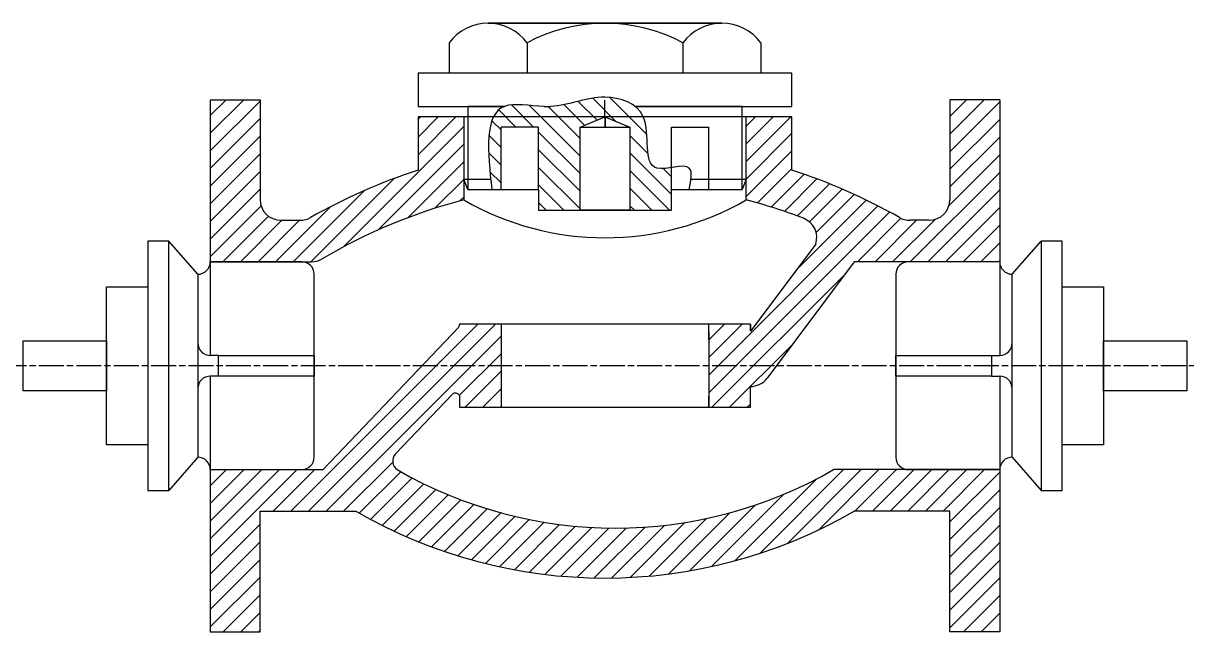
# Model space of a CAD drawing. Header units: inches. Extents: x 696 to 2954, y -780 to -114.
# Drawn here: x 2224.2 to 2504.2, y -264.2 to -117.8 of the extents above; entities that cross this region are included whole.
import ezdxf

# ---------------------------------------------------------------- set-up
doc = ezdxf.new("R2010")
doc.units = ezdxf.units.IN
doc.header["$MEASUREMENT"] = 0
doc.linetypes.add('AM_ISO08W050', pattern=[18, 12, -1.5, 3, -1.5])
doc.linetypes.add('AM_ISO08W050x2', pattern=[9, 6, -0.75, 1.5, -0.75])

msp = doc.modelspace()

# ---------------------------------------------------------------- hatches: boundary and pattern name
h = msp.add_hatch()
h.set_pattern_fill('ANSI31', color=256, scale=24)
h.set_pattern_definition([(45, (1573.497, 0), (-2.12132, 2.12132), [])])
h.paths.add_polyline_path([(2281.23151, -136.2416), (2269.23151, -136.2416), (2269.23151, -175.2416), (2293.58396, -175.2416, 0.134084556), (2296.12524, -174.54763, -0.069266042), (2330.23151, -160.33445), (2330.23151, -140.34157), (2319.23151, -140.34157), (2319.23151, -153.1611, 0.049217742), (2293.36466, -164.59421, -0.129348201), (2290.90401, -165.2416), (2286.23151, -165.2416, -0.414213562), (2281.23151, -160.2416), (2281.23151, -155.2416)])
h.paths.add_polyline_path([(2459.23151, -136.2416), (2447.23151, -136.2416), (2447.23151, -155.2416), (2447.23151, -160.2416, -0.414213562), (2442.23151, -165.2416), (2437.55902, -165.2416, -0.129348201), (2435.09837, -164.59421, 0.049217742), (2409.23151, -153.1611), (2409.23151, -140.34157), (2398.23151, -140.34157), (2398.23151, -160.33445, -0.026929918), (2411.96626, -164.73986, -0.400286993), (2414.93685, -170.96782), (2399.23151, -191.90827), (2399.23151, -190.2416), (2389.23151, -190.2416), (2389.23151, -193.95747), (2389.23151, -200.2416), (2405.48151, -200.2416), (2424.23151, -175.2416), (2459.23151, -175.2416)])
h.paths.add_polyline_path([(2405.48151, -200.2416), (2389.23151, -200.2416), (2389.23151, -210.2416), (2399.23151, -210.2416), (2399.23151, -205.2416, 0.236067977), (2403.23151, -203.2416)])
h.paths.add_polyline_path([(2339.23151, -190.2416), (2329.23151, -190.2416), (2329.23151, -190.34185, -0.192586796), (2328.95564, -191.03152), (2320.18383, -200.2416), (2339.23151, -200.2416)])
h.paths.add_polyline_path([(2339.23151, -200.2416), (2320.18383, -200.2416), (2296.3735, -225.2416), (2269.23151, -225.2416), (2269.23151, -264.2416), (2281.23151, -264.2416), (2281.23151, -235.2416), (2304.23151, -235.2416, 0.131652498), (2364.23151, -251.31855), (2364.23151, -239.27917, -0.125601047), (2314.23151, -225.2416, -0.465978236), (2313.80707, -221.43672), (2327.50739, -207.05187, -0.677026785), (2329.23151, -207.74154), (2329.23151, -210.2416), (2339.23151, -210.2416)])
h.paths.add_polyline_path([(2424.23151, -235.2416), (2447.23151, -235.2416), (2447.23151, -264.2416), (2459.23151, -264.2416), (2459.23151, -225.2416), (2424.23151, -225.2416), (2419.23151, -225.2416, -0.137713441), (2364.23151, -239.27917), (2364.23151, -251.31855, 0.131652498)])
h = msp.add_hatch()
h.set_pattern_fill('ANSI31', color=256, scale=24, angle=90)
h.set_pattern_definition([(135, (1028.3593, 369.7463), (-2.1213203, -2.1213203), [])])
edge = h.paths.add_edge_path()
edge.add_line((2358.23151, -142.84157), (2364.23151, -140.34157))
edge.add_line((2364.23151, -140.34157), (2364.23151, -135.63746))
edge.add_spline(control_points=[(2364.23151, -135.63746), (2359.58895, -135.59539), (2355.77551, -137.66264), (2351.10626, -137.84157)], knot_values=[36.050060755, 36.050060755, 36.050060755, 36.050060755, 49.359091374, 49.359091374, 49.359091374, 49.359091374], degree=3, periodic=0)
edge.add_line((2351.10626, -137.84157), (2349.58389, -137.84157))
edge.add_spline(control_points=[(2349.58389, -137.84157), (2346.10338, -137.72865), (2342.40394, -136.96387), (2340.04336, -137.84157)], knot_values=[50.782397329, 50.782397329, 50.782397329, 50.782397329, 60.421992191, 60.421992191, 60.421992191, 60.421992191], degree=3, periodic=0)
edge.add_spline(control_points=[(2340.04336, -137.84157), (2338.8464, -138.28661), (2337.99368, -139.15395), (2337.40204, -140.34157)], knot_values=[60.421992191, 60.421992191, 60.421992191, 60.421992191, 65.309857264, 65.309857264, 65.309857264, 65.309857264], degree=3, periodic=0)
edge.add_spline(control_points=[(2337.40204, -140.34157), (2335.76983, -143.61794), (2336.12465, -149.33191), (2336.72049, -155.34157)], knot_values=[65.309857264, 65.309857264, 65.309857264, 65.309857264, 78.794364739, 78.794364739, 78.794364739, 78.794364739], degree=3, periodic=0)
edge.add_spline(control_points=[(2336.72049, -155.34157), (2336.80274, -156.17114), (2336.88959, -157.00635), (2336.97643, -157.84157)], knot_values=[78.794364739, 78.794364739, 78.794364739, 78.794364739, 80.655777284, 80.655777284, 80.655777284, 80.655777284], degree=3, periodic=0)
edge.add_line((2336.97643, -157.84157), (2339.23151, -157.84157))
edge.add_line((2339.23151, -157.84157), (2339.23151, -142.84157))
edge.add_line((2339.23151, -142.84157), (2348.23151, -142.84157))
edge.add_line((2348.23151, -142.84157), (2348.23151, -157.84157))
edge.add_line((2348.23151, -157.84157), (2348.23151, -162.84157))
edge.add_line((2348.23151, -162.84157), (2358.23151, -162.84157))
edge.add_line((2358.23151, -162.84157), (2358.23151, -142.84157))
h.paths.add_polyline_path([(2364.23153, -142.84157), (2364.23153, -140.34157), (2370.23151, -142.84157), (2370.23151, -162.84157), (2380.23151, -162.84157), (2380.23151, -157.84157), (2380.23151, -152.56099), (2380.15755, -152.5724), (2380.0836, -152.58377), (2380.00966, -152.59508), (2379.93576, -152.6063), (2379.86191, -152.61742), (2379.78813, -152.62843), (2379.71443, -152.6393), (2379.64083, -152.65003), (2379.56735, -152.66058), (2379.494, -152.67096), (2379.4208, -152.68113), (2379.34776, -152.69109), (2379.2749, -152.7008), (2379.20224, -152.71027), (2379.12979, -152.71947), (2379.05757, -152.72838), (2378.9856, -152.73698), (2378.91388, -152.74527), (2378.84245, -152.75322), (2378.7713, -152.76081), (2378.70047, -152.76803), (2378.62996, -152.77486), (2378.55979, -152.78128), (2378.48998, -152.78728), (2378.42054, -152.79284), (2378.35149, -152.79795), (2378.28285, -152.80257), (2378.21463, -152.80671), (2378.14685, -152.81033), (2378.07952, -152.81343), (2378.01266, -152.81599), (2377.94629, -152.81799), (2377.88043, -152.8194), (2377.81508, -152.82023), (2377.75026, -152.82044), (2377.686, -152.82002), (2377.6223, -152.81896), (2377.55919, -152.81723), (2377.49667, -152.81483), (2377.43477, -152.81172), (2377.3735, -152.8079), (2377.31288, -152.80335), (2377.25292, -152.79805), (2377.19365, -152.79199), (2377.13506, -152.78514), (2377.07719, -152.7775), (2377.02005, -152.76903), (2376.96365, -152.75973), (2376.90802, -152.74958), (2376.85316, -152.73857), (2376.79909, -152.72666), (2376.74583, -152.71386), (2376.69339, -152.70013), (2376.64177, -152.68549), (2376.59097, -152.66994), (2376.54097, -152.65349), (2376.49178, -152.63613), (2376.44338, -152.61789), (2376.39577, -152.59877), (2376.34894, -152.57877), (2376.30288, -152.5579), (2376.25759, -152.53617), (2376.21305, -152.51358), (2376.16927, -152.49014), (2376.12624, -152.46586), (2376.08394, -152.44074), (2376.04238, -152.41479), (2376.00154, -152.38802), (2375.96142, -152.36044), (2375.92201, -152.33205), (2375.8833, -152.30285), (2375.8453, -152.27286), (2375.80798, -152.24208), (2375.77135, -152.21052), (2375.73539, -152.17818), (2375.7001, -152.14508), (2375.66548, -152.11121), (2375.63151, -152.07659), (2375.5982, -152.04122), (2375.56552, -152.00511), (2375.53348, -151.96826), (2375.50207, -151.93069), (2375.47128, -151.8924), (2375.4411, -151.85339), (2375.41153, -151.81367), (2375.38257, -151.77325), (2375.3542, -151.73214), (2375.32641, -151.69034), (2375.29921, -151.64786), (2375.27258, -151.60471), (2375.24651, -151.56089), (2375.22101, -151.51641), (2375.19605, -151.47127), (2375.17165, -151.42549), (2375.14778, -151.37907), (2375.12444, -151.33202), (2375.10163, -151.28434), (2375.07934, -151.23603), (2375.05756, -151.18712), (2375.03629, -151.1376), (2375.01551, -151.08748), (2374.99522, -151.03677), (2374.97542, -150.98547), (2374.95609, -150.93359), (2374.93723, -150.88114), (2374.91884, -150.82812), (2374.9009, -150.77454), (2374.88342, -150.72041), (2374.86637, -150.66574), (2374.84976, -150.61053), (2374.83358, -150.55478), (2374.81782, -150.49851), (2374.80248, -150.44172), (2374.78754, -150.38442), (2374.77301, -150.32662), (2374.75887, -150.26831), (2374.74511, -150.20952), (2374.73174, -150.15024), (2374.71874, -150.09048), (2374.70611, -150.03025), (2374.69384, -149.96955), (2374.68192, -149.9084), (2374.67034, -149.8468), (2374.65911, -149.78475), (2374.64821, -149.72227), (2374.63763, -149.65935), (2374.62737, -149.59601), (2374.61742, -149.53225), (2374.60778, -149.46809), (2374.59844, -149.40351), (2374.58938, -149.33855), (2374.58061, -149.27319), (2374.57212, -149.20744), (2374.5639, -149.14132), (2374.55594, -149.07484), (2374.54824, -149.00798), (2374.54079, -148.94077), (2374.53358, -148.87321), (2374.5266, -148.80531), (2374.51986, -148.73707), (2374.51333, -148.66851), (2374.50702, -148.59962), (2374.50092, -148.53041), (2374.49502, -148.46089), (2374.48932, -148.39108), (2374.4838, -148.32096), (2374.47847, -148.25056), (2374.4733, -148.17987), (2374.46831, -148.10891), (2374.46347, -148.03768), (2374.45879, -147.96619), (2374.45425, -147.89444), (2374.44986, -147.82245), (2374.44559, -147.75021), (2374.44145, -147.67774), (2374.43743, -147.60504), (2374.43352, -147.53212), (2374.42972, -147.45898), (2374.42601, -147.38563), (2374.4224, -147.31209), (2374.41886, -147.23835), (2374.41541, -147.16442), (2374.41203, -147.09031), (2374.40871, -147.01603), (2374.40544, -146.94158), (2374.40223, -146.86696), (2374.39906, -146.7922), (2374.39592, -146.71728), (2374.39282, -146.64223), (2374.38974, -146.56704), (2374.38667, -146.49173), (2374.38361, -146.4163), (2374.38055, -146.34075), (2374.37748, -146.26509), (2374.37441, -146.18934), (2374.37131, -146.11349), (2374.36819, -146.03756), (2374.36504, -145.96154), (2374.36184, -145.88546), (2374.3586, -145.8093), (2374.3553, -145.73309), (2374.35195, -145.65683), (2374.34853, -145.58051), (2374.34503, -145.50416), (2374.34145, -145.42778), (2374.33778, -145.35137), (2374.33402, -145.27494), (2374.33016, -145.1985), (2374.32619, -145.12206), (2374.3221, -145.04562), (2374.31789, -144.96918), (2374.31355, -144.89276), (2374.30907, -144.81636), (2374.30445, -144.73999), (2374.29968, -144.66365), (2374.29475, -144.58736), (2374.28966, -144.51111), (2374.2844, -144.43492), (2374.27896, -144.35879), (2374.27334, -144.28273), (2374.26752, -144.20675), (2374.26151, -144.13085), (2374.25529, -144.05504), (2374.24886, -143.97932), (2374.24221, -143.9037), (2374.23533, -143.8282), (2374.22822, -143.75281), (2374.22087, -143.67754), (2374.21328, -143.60241), (2374.20543, -143.52741), (2374.19732, -143.45255), (2374.18894, -143.37784), (2374.18029, -143.30329), (2374.17136, -143.22891), (2374.16214, -143.15469), (2374.15262, -143.08065), (2374.14281, -143.00679), (2374.13268, -142.93313), (2374.12224, -142.85966), (2374.11148, -142.78639), (2374.10038, -142.71334), (2374.08896, -142.6405), (2374.07718, -142.56789), (2374.06506, -142.4955), (2374.05258, -142.42336), (2374.03974, -142.35146), (2374.02653, -142.27981), (2374.01294, -142.20842), (2373.99896, -142.13729), (2373.98459, -142.06644), (2373.96983, -141.99586), (2373.95466, -141.92557), (2373.93908, -141.85557), (2373.92308, -141.78586), (2373.90665, -141.71647), (2373.88979, -141.64738), (2373.87249, -141.57861), (2373.85475, -141.51017), (2373.83655, -141.44206), (2373.81789, -141.37429), (2373.79876, -141.30687), (2373.77916, -141.2398), (2373.75908, -141.17308), (2373.73851, -141.10674), (2373.71745, -141.04076), (2373.69588, -140.97517), (2373.67381, -140.90996), (2373.65122, -140.84514), (2373.62811, -140.78072), (2373.60447, -140.71671), (2373.58029, -140.65312), (2373.55557, -140.58994), (2373.5303, -140.52719), (2373.50448, -140.46487), (2373.47809, -140.403), (2373.45113, -140.34157), (2373.44583, -140.32971), (2373.44052, -140.31787), (2373.43518, -140.30605), (2373.42983, -140.29424), (2373.42445, -140.28245), (2373.41904, -140.27068), (2373.41362, -140.25893), (2373.40818, -140.24719), (2373.40271, -140.23547), (2373.39723, -140.22377), (2373.39172, -140.21208), (2373.38619, -140.20041), (2373.38064, -140.18876), (2373.37506, -140.17712), (2373.36947, -140.16551), (2373.36386, -140.1539), (2373.35822, -140.14232), (2373.35256, -140.13075), (2373.34688, -140.1192), (2373.34118, -140.10767), (2373.33546, -140.09615), (2373.32972, -140.08465), (2373.32396, -140.07317), (2373.31818, -140.0617), (2373.31237, -140.05025), (2373.30655, -140.03882), (2373.3007, -140.0274), (2373.29483, -140.016), (2373.28894, -140.00462), (2373.28303, -139.99326), (2373.2771, -139.98191), (2373.27115, -139.97058), (2373.26518, -139.95926), (2373.25919, -139.94796), (2373.25318, -139.93668), (2373.24714, -139.92542), (2373.24109, -139.91417), (2373.23502, -139.90294), (2373.22892, -139.89173), (2373.2228, -139.88053), (2373.21667, -139.86935), (2373.21051, -139.85818), (2373.20434, -139.84704), (2373.19814, -139.83591), (2373.19192, -139.82479), (2373.18568, -139.81369), (2373.17942, -139.80261), (2373.17315, -139.79155), (2373.16685, -139.7805), (2373.16053, -139.76947), (2373.15419, -139.75846), (2373.14783, -139.74746), (2373.14145, -139.73648), (2373.13505, -139.72552), (2373.12863, -139.71457), (2373.12219, -139.70364), (2373.11573, -139.69273), (2373.10925, -139.68183), (2373.10275, -139.67095), (2373.09623, -139.66009), (2373.08969, -139.64924), (2373.08313, -139.63841), (2373.07655, -139.62759), (2373.06996, -139.6168), (2373.06334, -139.60602), (2373.0567, -139.59525), (2373.05004, -139.5845), (2373.04336, -139.57377), (2373.03667, -139.56306), (2373.02995, -139.55236), (2373.02321, -139.54168), (2373.01646, -139.53101), (2373.00968, -139.52036), (2373.00289, -139.50973), (2372.99607, -139.49911), (2372.98924, -139.48852), (2372.98239, -139.47793), (2372.97551, -139.46737), (2372.96862, -139.45682), (2372.96171, -139.44628), (2372.95478, -139.43577), (2372.94783, -139.42526), (2372.94086, -139.41478), (2372.93387, -139.40431), (2372.92687, -139.39386), (2372.91984, -139.38343), (2372.91279, -139.37301), (2372.90573, -139.36261), (2372.89865, -139.35222), (2372.89154, -139.34185), (2372.88442, -139.3315), (2372.87728, -139.32116), (2372.87012, -139.31084), (2372.86294, -139.30054), (2372.85575, -139.29025), (2372.84853, -139.27998), (2372.8413, -139.26972), (2372.83404, -139.25948), (2372.82677, -139.24926), (2372.81948, -139.23905), (2372.81217, -139.22886), (2372.80484, -139.21869), (2372.7975, -139.20853), (2372.79013, -139.19839), (2372.78275, -139.18827), (2372.77535, -139.17816), (2372.76793, -139.16807), (2372.76049, -139.15799), (2372.75303, -139.14793), (2372.74555, -139.13789), (2372.73806, -139.12786), (2372.73055, -139.11785), (2372.72301, -139.10785), (2372.71547, -139.09788), (2372.7079, -139.08791), (2372.70031, -139.07797), (2372.69271, -139.06804), (2372.68509, -139.05812), (2372.67745, -139.04822), (2372.66979, -139.03834), (2372.66211, -139.02848), (2372.65442, -139.01863), (2372.64671, -139.00879), (2372.63898, -138.99898), (2372.63123, -138.98918), (2372.62346, -138.97939), (2372.61568, -138.96962), (2372.60788, -138.95987), (2372.60006, -138.95013), (2372.59222, -138.94041), (2372.58437, -138.93071), (2372.57649, -138.92102), (2372.5686, -138.91134), (2372.56069, -138.90169), (2372.55277, -138.89205), (2372.54483, -138.88242), (2372.53686, -138.87281), (2372.52889, -138.86322), (2372.52089, -138.85365), (2372.51288, -138.84409), (2372.50485, -138.83454), (2372.4968, -138.82501), (2372.48873, -138.8155), (2372.48065, -138.806), (2372.47255, -138.79652), (2372.46443, -138.78706), (2372.4563, -138.77761), (2372.44814, -138.76818), (2372.43998, -138.75876), (2372.43179, -138.74936), (2372.42359, -138.73997), (2372.41537, -138.7306), (2372.40713, -138.72125), (2372.39887, -138.71191), (2372.3906, -138.70259), (2372.38231, -138.69329), (2372.37401, -138.684), (2372.36568, -138.67472), (2372.35734, -138.66546), (2372.34899, -138.65622), (2372.34062, -138.647), (2372.33223, -138.63779), (2372.32382, -138.62859), (2372.31539, -138.61941), (2372.30695, -138.61025), (2372.2985, -138.6011), (2372.29002, -138.59197), (2372.28153, -138.58285), (2372.27303, -138.57375), (2372.2645, -138.56467), (2372.25596, -138.5556), (2372.24741, -138.54655), (2372.23883, -138.53751), (2372.23025, -138.52849), (2372.22164, -138.51948), (2372.21302, -138.51049), (2372.20438, -138.50152), (2372.19572, -138.49256), (2372.18705, -138.48362), (2372.17837, -138.47469), (2372.16966, -138.46578), (2372.16094, -138.45689), (2372.15221, -138.44801), (2372.14346, -138.43914), (2372.13469, -138.43029), (2372.1259, -138.42146), (2372.1171, -138.41264), (2372.10829, -138.40384), (2372.09945, -138.39505), (2372.09061, -138.38628), (2372.08174, -138.37753), (2372.07286, -138.36879), (2372.06397, -138.36007), (2372.05506, -138.35136), (2372.04613, -138.34266), (2372.03718, -138.33399), (2372.02823, -138.32533), (2372.01925, -138.31668), (2372.01026, -138.30805), (2372.00125, -138.29943), (2371.99223, -138.29084), (2371.9832, -138.28225), (2371.97414, -138.27368), (2371.96508, -138.26513), (2371.95599, -138.25659), (2371.94689, -138.24807), (2371.93778, -138.23957), (2371.92865, -138.23107), (2371.9195, -138.2226), (2371.91034, -138.21414), (2371.90117, -138.20569), (2371.89197, -138.19727), (2371.88277, -138.18885), (2371.87355, -138.18045), (2371.86431, -138.17207), (2371.85506, -138.1637), (2371.84579, -138.15535), (2371.83651, -138.14702), (2371.82721, -138.13869), (2371.8179, -138.13039), (2371.80857, -138.1221), (2371.79923, -138.11382), (2371.78987, -138.10556), (2371.7805, -138.09732), (2371.77111, -138.08909), (2371.76171, -138.08088), (2371.75229, -138.07268), (2371.74286, -138.0645), (2371.73341, -138.05633), (2371.72395, -138.04818), (2371.71448, -138.04004), (2371.70498, -138.03192), (2371.69548, -138.02381), (2371.68596, -138.01572), (2371.67642, -138.00764), (2371.66688, -137.99958), (2371.65731, -137.99154), (2371.64773, -137.98351), (2371.63814, -137.97549), (2371.62854, -137.96749), (2371.61891, -137.95951), (2371.60928, -137.95154), (2371.59963, -137.94359), (2371.58996, -137.93565), (2371.58029, -137.92772), (2371.57059, -137.91982), (2371.56089, -137.91192), (2371.55116, -137.90404), (2371.54143, -137.89618), (2371.53168, -137.88833), (2371.52192, -137.8805), (2371.51214, -137.87268), (2371.50235, -137.86488), (2371.49254, -137.85709), (2371.48272, -137.84932), (2371.47289, -137.84157), (2371.45, -137.82362), (2371.42705, -137.80575), (2371.40402, -137.78796), (2371.38091, -137.77026), (2371.35773, -137.75263), (2371.33448, -137.73509), (2371.31116, -137.71762), (2371.28776, -137.70024), (2371.26429, -137.68294), (2371.24075, -137.66572), (2371.21714, -137.64858), (2371.19346, -137.63152), (2371.16971, -137.61454), (2371.14588, -137.59764), (2371.12199, -137.58082), (2371.09803, -137.56408), (2371.074, -137.54742), (2371.0499, -137.53084), (2371.02573, -137.51434), (2371.0015, -137.49792), (2370.9772, -137.48157), (2370.95283, -137.46531), (2370.92839, -137.44913), (2370.90389, -137.43303), (2370.87932, -137.417), (2370.85469, -137.40106), (2370.82999, -137.38519), (2370.80523, -137.3694), (2370.7804, -137.35369), (2370.75551, -137.33806), (2370.73055, -137.32251), (2370.70554, -137.30704), (2370.68046, -137.29164), (2370.65531, -137.27633), (2370.63011, -137.26109), (2370.60484, -137.24593), (2370.57951, -137.23085), (2370.55412, -137.21584), (2370.52867, -137.20091), (2370.50316, -137.18607), (2370.47759, -137.17129), (2370.45196, -137.1566), (2370.42628, -137.14198), (2370.40053, -137.12744), (2370.37472, -137.11298), (2370.34886, -137.0986), (2370.32294, -137.08429), (2370.29696, -137.07006), (2370.27093, -137.0559), (2370.24484, -137.04183), (2370.21869, -137.02783), (2370.19249, -137.0139), (2370.16623, -137.00005), (2370.13992, -136.98628), (2370.11356, -136.97259), (2370.08714, -136.95897), (2370.06066, -136.94543), (2370.03413, -136.93196), (2370.00755, -136.91857), (2369.98092, -136.90525), (2369.95424, -136.89201), (2369.9275, -136.87885), (2369.90071, -136.86576), (2369.87387, -136.85275), (2369.84698, -136.83981), (2369.82004, -136.82695), (2369.79305, -136.81416), (2369.76601, -136.80145), (2369.73892, -136.78881), (2369.71179, -136.77625), (2369.6846, -136.76376), (2369.65737, -136.75135), (2369.63009, -136.73901), (2369.60276, -136.72674), (2369.57538, -136.71455), (2369.54796, -136.70244), (2369.52049, -136.6904), (2369.49298, -136.67843), (2369.46542, -136.66654), (2369.43782, -136.65472), (2369.41017, -136.64297), (2369.38248, -136.6313), (2369.35474, -136.6197), (2369.32696, -136.60818), (2369.29914, -136.59672), (2369.27127, -136.58535), (2369.24337, -136.57404), (2369.21542, -136.56281), (2369.18743, -136.55165), (2369.15939, -136.54056), (2369.13132, -136.52955), (2369.10321, -136.51861), (2369.07506, -136.50774), (2369.04686, -136.49695), (2369.01863, -136.48623), (2368.99036, -136.47558), (2368.96205, -136.465), (2368.9337, -136.45449), (2368.90532, -136.44406), (2368.8769, -136.4337), (2368.84844, -136.42341), (2368.81994, -136.41319), (2368.79141, -136.40304), (2368.76284, -136.39297), (2368.73424, -136.38296), (2368.7056, -136.37303), (2368.67693, -136.36317), (2368.64822, -136.35338), (2368.61948, -136.34367), (2368.59071, -136.33402), (2368.5619, -136.32444), (2368.53306, -136.31494), (2368.50419, -136.3055), (2368.47528, -136.29614), (2368.44635, -136.28684), (2368.41738, -136.27762), (2368.38838, -136.26847), (2368.35935, -136.25939), (2368.33029, -136.25037), (2368.3012, -136.24143), (2368.27209, -136.23256), (2368.24294, -136.22376), (2368.21376, -136.21503), (2368.18456, -136.20636), (2368.15533, -136.19777), (2368.12607, -136.18925), (2368.09678, -136.18079), (2368.06747, -136.17241), (2368.03813, -136.16409), (2368.00877, -136.15585), (2367.97938, -136.14767), (2367.94996, -136.13956), (2367.92052, -136.13152), (2367.89106, -136.12355), (2367.86157, -136.11565), (2367.83206, -136.10781), (2367.80252, -136.10005), (2367.77296, -136.09235), (2367.74338, -136.08472), (2367.71378, -136.07716), (2367.68416, -136.06967), (2367.65451, -136.06225), (2367.62484, -136.05489), (2367.59516, -136.0476), (2367.56545, -136.04038), (2367.53572, -136.03323), (2367.50598, -136.02614), (2367.47621, -136.01912), (2367.44643, -136.01217), (2367.41662, -136.00529), (2367.3868, -135.99847), (2367.35696, -135.99172), (2367.32711, -135.98504), (2367.29724, -135.97843), (2367.26735, -135.97188), (2367.23744, -135.96539), (2367.20752, -135.95898), (2367.17759, -135.95263), (2367.14764, -135.94635), (2367.11767, -135.94013), (2367.08769, -135.93398), (2367.0577, -135.92789), (2367.0277, -135.92188), (2366.99768, -135.91592), (2366.96765, -135.91004), (2366.9376, -135.90422), (2366.90755, -135.89846), (2366.87748, -135.89277), (2366.8474, -135.88715), (2366.81731, -135.88159), (2366.78722, -135.87609), (2366.75711, -135.87066), (2366.72699, -135.8653), (2366.69686, -135.86), (2366.66672, -135.85477), (2366.63658, -135.8496), (2366.60643, -135.84449), (2366.57627, -135.83945), (2366.5461, -135.83448), (2366.51593, -135.82957), (2366.48574, -135.82472), (2366.45556, -135.81994), (2366.42537, -135.81522), (2366.39517, -135.81057), (2366.36496, -135.80598), (2366.33476, -135.80145), (2366.30454, -135.79699), (2366.27433, -135.79259), (2366.24411, -135.78825), (2366.21389, -135.78398), (2366.18366, -135.77977), (2366.15344, -135.77562), (2366.12321, -135.77154), (2366.09298, -135.76752), (2366.06274, -135.76356), (2366.03251, -135.75967), (2366.00228, -135.75584), (2365.97205, -135.75207), (2365.94181, -135.74836), (2365.91158, -135.74472), (2365.88135, -135.74114), (2365.85112, -135.73762), (2365.82089, -135.73416), (2365.79067, -135.73077), (2365.76045, -135.72744), (2365.73023, -135.72417), (2365.70001, -135.72096), (2365.6698, -135.71781), (2365.63959, -135.71472), (2365.60939, -135.7117), (2365.57919, -135.70874), (2365.54899, -135.70584), (2365.51881, -135.703), (2365.48863, -135.70022), (2365.45845, -135.6975), (2365.42828, -135.69484), (2365.39812, -135.69225), (2365.36797, -135.68971), (2365.33782, -135.68724), (2365.30768, -135.68482), (2365.27756, -135.68247), (2365.24744, -135.68018), (2365.21733, -135.67794), (2365.18723, -135.67577), (2365.15714, -135.67366), (2365.12706, -135.67161), (2365.09699, -135.66961), (2365.06693, -135.66768), (2365.03689, -135.66581), (2365.00685, -135.664), (2364.97683, -135.66224), (2364.94683, -135.66055), (2364.91683, -135.65891), (2364.88685, -135.65734), (2364.85689, -135.65582), (2364.82693, -135.65436), (2364.797, -135.65296), (2364.76708, -135.65162), (2364.73717, -135.65034), (2364.70728, -135.64912), (2364.6774, -135.64796), (2364.64755, -135.64685), (2364.61771, -135.6458), (2364.58788, -135.64482), (2364.55808, -135.64388), (2364.52829, -135.64301), (2364.49852, -135.6422), (2364.46878, -135.64144), (2364.43905, -135.64074), (2364.40934, -135.6401), (2364.37965, -135.63952), (2364.34998, -135.63899), (2364.32033, -135.63852), (2364.2907, -135.63811), (2364.2611, -135.63776), (2364.23151, -135.63746), (2364.23151, -142.84157)])

# ---------------------------------------------------------------- linework, layer by layer
for p, q in [((2392.37734, -117.84157), (2336.08571, -117.84157)), ((2336.08571, -117.84157), (2345.46763, -117.84157)), ((2345.46763, -117.84157), (2364.23153, -117.84157)), ((2364.23153, -117.84157), (2382.9954, -117.84157)), ((2382.9954, -117.84157), (2392.37734, -117.84157)), ((2326.70378, -122.5157), (2326.70378, -129.84157)), ((2345.46763, -122.5157), (2345.46763, -129.84157)), ((2382.9954, -122.5157), (2382.9954, -129.84157)), ((2401.75928, -122.5157), (2401.75928, -129.84157)), ((2401.75928, -122.5157), (2401.75928, -129.84157)), ((2401.75928, -129.84157), (2326.70378, -129.84157)), ((2269.23151, -136.2416), (2269.23151, -197.7416)), ((2269.23151, -136.2416), (2281.23151, -136.2416)), ((2281.23151, -136.2416), (2281.23151, -155.2416)), ((2364.23151, -140.34157), (2364.23151, -136.34157)), ((2459.23151, -136.2416), (2447.23151, -136.2416)), ((2447.23151, -136.2416), (2447.23151, -155.2416)), ((2459.23151, -136.2416), (2459.23151, -197.7416)), ((2358.23151, -142.84157), (2364.23151, -140.34157)), ((2364.23151, -140.34157), (2364.23151, -142.84157)), ((2364.23151, -140.34157), (2370.23151, -142.84157)), ((2364.23153, -140.34157), (2364.23153, -142.84157)), ((2339.23151, -157.84157), (2339.23151, -142.84157)), ((2348.23151, -142.84157), (2339.23151, -142.84157)), ((2348.23151, -157.84157), (2348.23151, -142.84157)), ((2380.23151, -157.84157), (2380.23151, -142.84157)), ((2380.23151, -142.84157), (2389.23151, -142.84157)), ((2389.23151, -157.84157), (2389.23151, -142.84157)), ((2281.23151, -155.2416), (2281.23151, -160.2416)), ((2331.23151, -157.84157), (2330.23151, -155.34157)), ((2398.23151, -155.34157), (2397.23151, -157.84157)), ((2447.23151, -155.2416), (2447.23151, -160.2416)), ((2348.23151, -157.84157), (2348.23151, -162.84157)), ((2447.23151, -160.2416), (2447.23151, -160.2416)), ((2286.23151, -165.2416), (2290.90401, -165.2416)), ((2442.23151, -165.2416), (2437.55902, -165.2416)), ((2266.23151, -178.2416), (2259.23151, -170.2416)), ((2462.23151, -178.2416), (2469.23151, -170.2416)), ((2414.93685, -170.96782), (2399.23151, -191.90827)), ((2269.23151, -175.2416), (2293.58396, -175.2416)), ((2424.23151, -175.2416), (2403.23151, -203.2416)), ((2459.23151, -175.2416), (2424.23151, -175.2416)), ((2266.23151, -178.2416), (2266.23151, -194.7416)), ((2329.23151, -190.2416), (2329.23151, -190.34185)), ((2389.23151, -190.2416), (2339.23151, -190.2416)), ((2339.23151, -190.2416), (2339.23151, -210.2416)), ((2389.23151, -193.95747), (2389.23151, -190.2416)), ((2399.23151, -190.2416), (2399.23151, -191.90827)), ((2328.95564, -191.03152), (2296.3735, -225.2416)), ((2389.23151, -192.07082), (2389.23151, -210.2416)), ((2266.23151, -194.7416), (2266.23151, -205.7416)), ((2462.23151, -205.7416), (2462.23151, -194.7416)), ((2271.23151, -197.7416), (2269.23151, -197.7416)), ((2269.23151, -202.7416), (2269.23151, -264.2416)), ((2457.23151, -202.7416), (2459.23151, -202.7416)), ((2459.23151, -202.7416), (2459.23151, -264.2416)), ((2462.23151, -222.2416), (2462.23151, -205.7416)), ((2389.23151, -210.2416), (2389.23151, -207.54128)), ((2266.23151, -222.2416), (2259.23151, -230.2416)), ((2462.23151, -222.2416), (2469.23151, -230.2416)), ((2269.23151, -225.2416), (2296.3735, -225.2416)), ((2424.23151, -225.2416), (2419.23151, -225.2416)), ((2459.23151, -225.2416), (2424.23151, -225.2416)), ((2281.23151, -264.2416), (2281.23151, -235.2416)), ((2281.23151, -235.2416), (2304.23151, -235.2416)), ((2447.23151, -235.2416), (2424.23151, -235.2416)), ((2447.23151, -264.2416), (2447.23151, -235.2416)), ((2269.23151, -264.2416), (2281.23151, -264.2416)), ((2459.23151, -264.2416), (2447.23151, -264.2416))]:
    msp.add_line(p, q)
at = {"linetype": 'AM_ISO08W050'}
msp.add_xline((2859.36932, 2747.32123), (0, 1), dxfattribs=at)
at = {"linetype": 'AM_ISO08W050x2'}
msp.add_xline((695.73444, -200.2416), (-1, 0), dxfattribs=at)
for points in [[(2371.47289, -137.84157), (2409.23153, -137.84157), (2409.23153, -129.84157), (2319.23153, -129.84157), (2319.23153, -137.84157), (2340.04336, -137.84157)], [(2340.04336, -137.84157), (2331.23151, -137.84157), (2331.23151, -157.84157), (2348.23151, -157.84157)], [(2349.58389, -137.84157), (2351.10626, -137.84157)], [(2380.23151, -157.84157), (2397.23151, -157.84157), (2397.23151, -137.84157), (2371.47289, -137.84157)], [(2409.23151, -153.1611), (2409.23151, -140.34157), (2319.23151, -140.34157), (2319.23151, -153.1611)], [(2398.23151, -160.33445), (2398.23151, -140.34157), (2330.23151, -140.34157), (2330.23151, -160.33445)], [(2337.40204, -140.34157), (2330.23151, -140.34157), (2330.23151, -155.34157)], [(2364.23153, -140.34157), (2364.23151, -140.34157)], [(2398.23151, -155.34157), (2398.23151, -140.34157), (2373.45113, -140.34157)], [(2330.23151, -155.34157), (2336.72049, -155.34157)], [(2384.94384, -155.34157), (2398.23151, -155.34157)], [(2348.23151, -157.84157), (2348.23151, -162.84157), (2380.23151, -162.84157), (2380.23151, -157.84157)], [(2399.23151, -191.90827), (2399.23151, -190.2416), (2329.23151, -190.2416), (2329.23151, -190.34185)], [(2339.23151, -209.78701), (2339.23151, -210.2416), (2389.23151, -210.2416), (2389.23151, -207.54128)]]:
    msp.add_lwpolyline(points)
for points in [[(2370.23151, -162.84157), (2358.23151, -162.84157), (2358.23151, -142.84157), (2370.23151, -142.84157)], [(2254.23151, -170.2416), (2254.23151, -230.2416), (2259.23151, -230.2416), (2259.23151, -170.2416)], [(2474.23151, -230.2416), (2474.23151, -170.2416), (2469.23151, -170.2416), (2469.23151, -230.2416)], [(2254.23151, -181.2416), (2254.23151, -219.2416), (2244.23151, -219.2416), (2244.23151, -181.2416)], [(2474.23151, -219.2416), (2474.23151, -181.2416), (2484.23151, -181.2416), (2484.23151, -219.2416)], [(2244.23151, -194.2416), (2244.23151, -206.2416), (2224.23151, -206.2416), (2224.23151, -194.2416)], [(2484.23151, -206.2416), (2484.23151, -194.2416), (2504.23151, -194.2416), (2504.23151, -206.2416)], [(2294.23151, -197.7416), (2294.23151, -202.7416), (2271.23151, -202.7416), (2271.23151, -197.7416)], [(2434.23151, -202.7416), (2434.23151, -197.7416), (2457.23151, -197.7416), (2457.23151, -202.7416)]]:
    msp.add_lwpolyline(points, close=True)
for points in [[(2269.23151, -225.2416), (2291.23151, -225.2416, 0.414213562), (2294.23151, -222.2416), (2294.23151, -178.2416, 0.414213562), (2291.23151, -175.2416), (2269.23151, -175.2416)], [(2459.23151, -175.2416), (2437.23151, -175.2416, 0.414213562), (2434.23151, -178.2416), (2434.23151, -222.2416, 0.414213562), (2437.23151, -225.2416), (2459.23151, -225.2416)], [(2457.23151, -197.7416), (2459.23151, -197.7416, 0.414213562), (2462.23151, -194.7416), (2462.23151, -178.2416)], [(2271.23151, -202.7416), (2269.23151, -202.7416, 0.414213562), (2266.23151, -205.7416), (2266.23151, -222.2416)], [(2313.80707, -221.43672), (2327.50739, -207.05187, -0.677026785), (2329.23151, -207.74154), (2329.23151, -210.2416), (2399.23151, -210.2416), (2399.23151, -205.2416)]]:
    msp.add_lwpolyline(points, format="xyb")
for centre, radius, start, end in [((2336.08571, -129.59433), 11.75277, 37.0344286, 142.9655714), ((2364.23151, -157.84157), 40, 62.0242971, 117.9757029), ((2392.37734, -129.59437), 11.7528, 37.0345139, 142.9654861), ((2364.23151, -289.94926), 144, 108.2099569, 119.4807376), ((2364.23151, -289.94926), 144, 60.5192624, 71.7900431), ((2286.23151, -160.2416), 5, 180, 270), ((2364.23151, -289.94926), 134, 104.6984243, 120.5477171), ((2364.23151, -101.44472), 68, 240, 300), ((2364.23151, -289.94926), 134, 69.1311846, 75.3015757), ((2442.23151, -160.2416), 5, 270, 0), ((2290.90401, -160.2416), 5, 270, 299.4807376), ((2410.18512, -169.41185), 5, 341.8688506, 69.1311846), ((2437.55902, -160.2416), 5, 240.5192624, 270), ((2266.23151, -175.2416), 3, 270, 0), ((2293.58396, -170.2416), 5, 270, 300.5477171), ((2462.23151, -175.2416), 3, 180, 270), ((2328.23151, -190.34185), 1, 316.3962103, 0), ((2269.23151, -194.7416), 3, 180, 270), ((2399.23151, -200.2416), 5, 270, 323.1301024), ((2459.23151, -205.7416), 3, 0, 90), ((2266.23151, -225.2416), 3, 0, 90), ((2315.61738, -223.16089), 2.5, 136.3962103, 236.334189), ((2462.23151, -225.2416), 3, 90, 180), ((2366.73151, -134.30893), 105, 240, 300), ((2364.23151, -131.31855), 120, 240, 300)]:
    msp.add_arc(centre, radius, start, end)
for points, knots in [([(2349.58389, -137.84157), (2346.10338, -137.72865), (2334.63871, -135.3586), (2336.03243, -148.76271), (2336.97643, -157.84157)], [50.782397329, 50.782397329, 50.782397329, 50.782397329, 60.421992191, 80.655777284, 80.655777284, 80.655777284, 80.655777284]), ([(2384.50784, -157.84157), (2384.94021, -155.68858), (2386.02753, -150.2743), (2371.85187, -156.23226), (2377.03877, -138.59668), (2362.55463, -133.98769), (2355.77551, -137.66264), (2351.10626, -137.84157)], [0, 0, 0, 0, 5.129904455, 12.900598551, 25.699705951, 36.050060755, 49.359091374, 49.359091374, 49.359091374, 49.359091374])]:
    msp.add_open_spline(points, degree=3, knots=knots)

doc.saveas('drawing.dxf')
